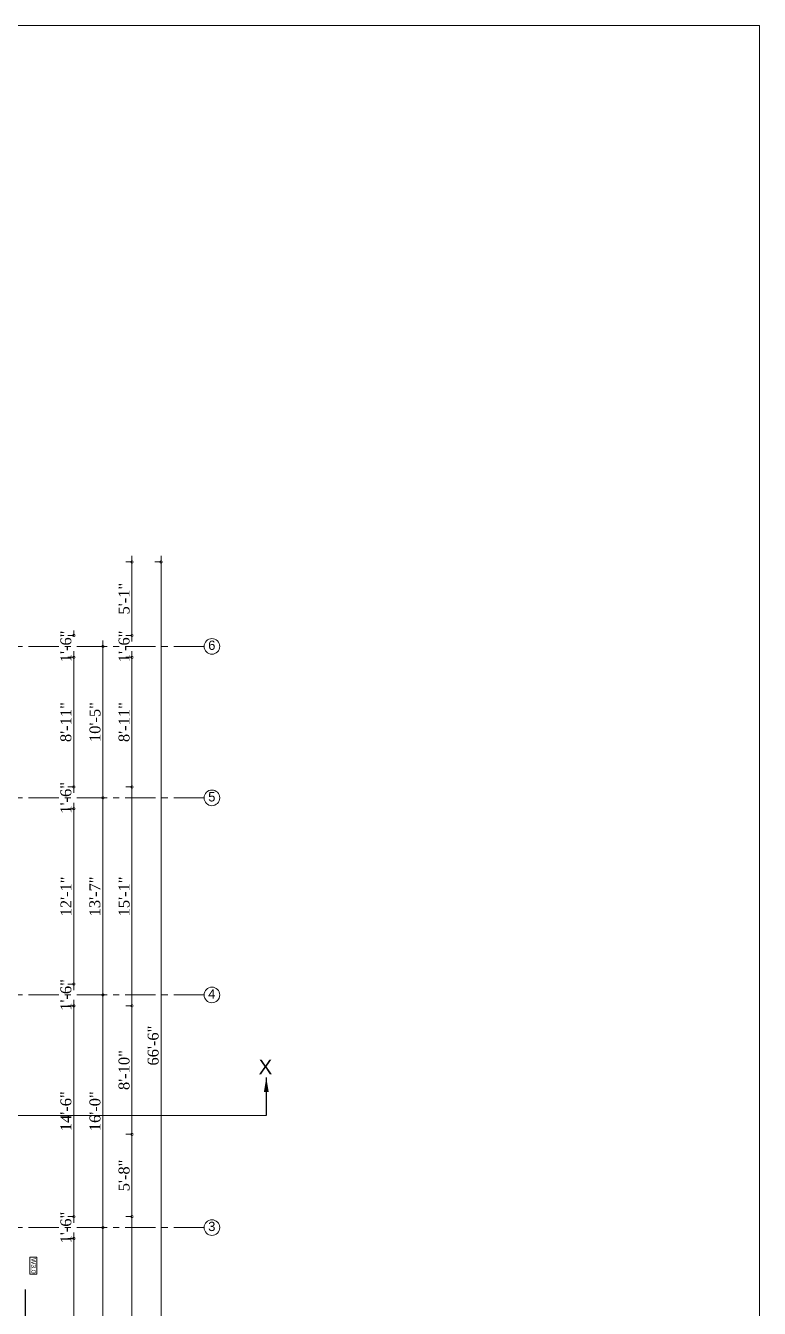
# Model space of a CAD drawing. Header units: inches. Extents: x 5223 to 201172, y -52570 to -12314.
# Drawn here: x 200566 to 201172, y -51948 to -50889 of the extents above; entities that cross this region are included whole.
import ezdxf

# ---------------------------------------------------------------- set-up
doc = ezdxf.new("R2010")
doc.units = ezdxf.units.IN
doc.header["$LTSCALE"] = 20
doc.header["$MEASUREMENT"] = 0
doc.header["$PDMODE"] = 98
doc.linetypes.add('CENTER', pattern=[2, 1.25, -0.25, 0.25, -0.25])
for name, color, linetype, lineweight in [('CL', 252, 'CENTER', 5), ('D-DIM', 5, 'Continuous', 13), ('Dim', 7, 'Continuous', 9), ('Dimention', 77, 'Continuous', 9), ('leader lines', 191, 'Continuous', 9), ('T-TEXT', 7, 'Continuous', 13), ('text', 247, 'Continuous', 13), ('Wall', 7, 'Continuous', 30)]:
    doc.layers.add(name, color=color, linetype=linetype, lineweight=lineweight)
doc.styles.add('ARIAL', font='romans.shx')
doc.styles.get("Standard").update_dxf_attribs({"font": 'ARIALN.TTF'})
doc.styles.add('Times', font='times.ttf')
doc.dimstyles.new('D100', dxfattribs={"dimtxt": 8, "dimasz": 9, "dimexe": 5, "dimexo": 5, "dimgap": 2, "dimtad": 1, "dimdec": 0, "dimzin": 3, "dimdsep": 46, "dimlunit": 4, "dimtxsty": 'Times', "dimblk": 'DOTSMALL', "dimcen": 0.09, "dimdle": 5, "dimaunit": 1, "dimadec": 3, "dimazin": 0, "dimtfac": 1, "dimtdec": 0, "dimtix": 1, "dimtofl": 0, "dimtmove": 1, "dimatfit": 0, "dimfxl": 1, "dimtolj": 1, "dimtzin": 0, "dimarcsym": 0})
doc.dimstyles.get("Standard").update_dxf_attribs({"dimtxt": 12, "dimasz": 9, "dimexe": 6, "dimexo": 12, "dimgap": 0.09, "dimtad": 0, "dimdec": 0, "dimzin": 0, "dimdsep": 46, "dimlunit": 4, "dimtxsty": 'Standard', "dimcen": 3, "dimadec": 0, "dimazin": 0, "dimtfac": 1, "dimtdec": 0, "dimtofl": 0, "dimtmove": 0, "dimatfit": 3, "dimfxl": 1, "dimtolj": 1, "dimtzin": 0, "dimarcsym": 0})

# ---------------------------------------------------------------- blocks, each defined once
blk = doc.blocks.new('_DotSmall')
at = {"layer": 'Dimention', "color": 0, "const_width": 0.5}
blk.add_lwpolyline([(-0.0625, 0, 1), (0.0625, 0, 1)], format="xyb", close=True, dxfattribs=at)
blk = doc.blocks.new('*D166')
at = {"layer": 'Defpoints', "color": 0, "transparency": 16777216}
for p in [(200606.1, -51392.3), (200606.1, -51410.3), (200606.1, -51410.3)]:
    blk.add_point(p, dxfattribs=at)
at = {"layer": 'Dim', "color": 0, "lineweight": 5, "transparency": 16777216}
for p, q in [((200606.1, -51392.3), (200606.1, -51388.3)), ((200606.1, -51392.3), (200601.1, -51392.3)), ((200606.1, -51410.3), (200601.1, -51410.3)), ((200606.1, -51410.3), (200606.1, -51414.3))]:
    blk.add_line(p, q, dxfattribs=at)
at = {"layer": 'Dim', "color": 0, "lineweight": 5, "transparency": 16777216, "xscale": 4, "yscale": 4, "zscale": 4}
for p, rotation in [((200606.1, -51392.3), 270), ((200606.1, -51410.3), 90)]:
    blk.add_blockref('_DotSmall', p, dxfattribs=dict(at, rotation=rotation))
at = {"layer": 'Dim', "color": 0, "transparency": 16777216, "insert": (200599.6, -51401.3), "char_height": 9, "attachment_point": 5, "rotation": 90, "style": 'Times'}
blk.add_mtext('\\A1;1\'-6"', dxfattribs=at)
blk = doc.blocks.new('*D167')
at = {"layer": 'Defpoints', "color": 0, "transparency": 16777216}
for p in [(200606.1, -51410.3), (200606.1, -51517.3), (200606.1, -51517.3)]:
    blk.add_point(p, dxfattribs=at)
at = {"layer": 'Dim', "color": 0, "lineweight": 5, "transparency": 16777216}
for p, q in [((200606.1, -51410.3), (200601.1, -51410.3)), ((200606.1, -51405.3), (200606.1, -51522.3)), ((200606.1, -51517.3), (200601.1, -51517.3))]:
    blk.add_line(p, q, dxfattribs=at)
at = {"layer": 'Dim', "color": 0, "lineweight": 5, "transparency": 16777216, "xscale": 4, "yscale": 4, "zscale": 4}
for p, rotation in [((200606.1, -51410.3), 90), ((200606.1, -51517.3), 270)]:
    blk.add_blockref('_DotSmall', p, dxfattribs=dict(at, rotation=rotation))
at = {"layer": 'Dim', "color": 0, "transparency": 16777216, "insert": (200599.6, -51463.8), "char_height": 9, "attachment_point": 5, "rotation": 90, "style": 'Times'}
blk.add_mtext('\\A1;8\'-11"', dxfattribs=at)
blk = doc.blocks.new('*D168')
at = {"layer": 'Defpoints', "color": 0, "transparency": 16777216}
for p in [(200606.1, -51517.3), (200606.1, -51535.3), (200606.1, -51535.3)]:
    blk.add_point(p, dxfattribs=at)
at = {"layer": 'Dim', "color": 0, "lineweight": 5, "transparency": 16777216}
for p, q in [((200606.1, -51517.3), (200601.1, -51517.3)), ((200606.1, -51517.3), (200606.1, -51513.3)), ((200606.1, -51535.3), (200601.1, -51535.3)), ((200606.1, -51535.3), (200606.1, -51539.3))]:
    blk.add_line(p, q, dxfattribs=at)
at = {"layer": 'Dim', "color": 0, "lineweight": 5, "transparency": 16777216, "xscale": 4, "yscale": 4, "zscale": 4}
for p, rotation in [((200606.1, -51517.3), 270), ((200606.1, -51535.3), 90)]:
    blk.add_blockref('_DotSmall', p, dxfattribs=dict(at, rotation=rotation))
at = {"layer": 'Dim', "color": 0, "transparency": 16777216, "insert": (200599.6, -51526.3), "char_height": 9, "attachment_point": 5, "rotation": 90, "style": 'Times'}
blk.add_mtext('\\A1;1\'-6"', dxfattribs=at)
blk = doc.blocks.new('*D169')
at = {"layer": 'Defpoints', "color": 0, "transparency": 16777216}
for p in [(200606.1, -51535.3), (200606.1, -51680), (200606.1, -51680)]:
    blk.add_point(p, dxfattribs=at)
at = {"layer": 'Dim', "color": 0, "lineweight": 5, "transparency": 16777216}
for p, q in [((200606.1, -51535.3), (200601.1, -51535.3)), ((200606.1, -51530.3), (200606.1, -51685)), ((200606.1, -51680), (200601.1, -51680))]:
    blk.add_line(p, q, dxfattribs=at)
at = {"layer": 'Dim', "color": 0, "lineweight": 5, "transparency": 16777216, "xscale": 4, "yscale": 4, "zscale": 4}
for p, rotation in [((200606.1, -51535.3), 90), ((200606.1, -51680), 270)]:
    blk.add_blockref('_DotSmall', p, dxfattribs=dict(at, rotation=rotation))
at = {"layer": 'Dim', "color": 0, "transparency": 16777216, "insert": (200599.6, -51607.7), "char_height": 9, "attachment_point": 5, "rotation": 90, "style": 'Times'}
blk.add_mtext('\\A1;12\'-1"', dxfattribs=at)
blk = doc.blocks.new('*D170')
at = {"layer": 'Defpoints', "color": 0, "transparency": 16777216}
for p in [(200606.1, -51680), (200606.1, -51698), (200606.1, -51698)]:
    blk.add_point(p, dxfattribs=at)
at = {"layer": 'Dim', "color": 0, "lineweight": 5, "transparency": 16777216}
for p, q in [((200606.1, -51680), (200606.1, -51676)), ((200606.1, -51680), (200601.1, -51680)), ((200606.1, -51698), (200601.1, -51698)), ((200606.1, -51698), (200606.1, -51702))]:
    blk.add_line(p, q, dxfattribs=at)
at = {"layer": 'Dim', "color": 0, "lineweight": 5, "transparency": 16777216, "xscale": 4, "yscale": 4, "zscale": 4}
for p, rotation in [((200606.1, -51680), 270), ((200606.1, -51698), 90)]:
    blk.add_blockref('_DotSmall', p, dxfattribs=dict(at, rotation=rotation))
at = {"layer": 'Dim', "color": 0, "transparency": 16777216, "insert": (200599.6, -51689), "char_height": 9, "attachment_point": 5, "rotation": 90, "style": 'Times'}
blk.add_mtext('\\A1;1\'-6"', dxfattribs=at)
blk = doc.blocks.new('*D171')
at = {"layer": 'Defpoints', "color": 0, "transparency": 16777216}
for p in [(200606.1, -51698), (200606.1, -51872), (200606.1, -51872)]:
    blk.add_point(p, dxfattribs=at)
at = {"layer": 'Dim', "color": 0, "lineweight": 5, "transparency": 16777216}
for p, q in [((200606.1, -51698), (200601.1, -51698)), ((200606.1, -51693), (200606.1, -51877)), ((200606.1, -51872), (200601.1, -51872))]:
    blk.add_line(p, q, dxfattribs=at)
at = {"layer": 'Dim', "color": 0, "lineweight": 5, "transparency": 16777216, "xscale": 4, "yscale": 4, "zscale": 4}
for p, rotation in [((200606.1, -51698), 90), ((200606.1, -51872), 270)]:
    blk.add_blockref('_DotSmall', p, dxfattribs=dict(at, rotation=rotation))
at = {"layer": 'Dim', "color": 0, "transparency": 16777216, "insert": (200599.6, -51785), "char_height": 9, "attachment_point": 5, "rotation": 90, "style": 'Times'}
blk.add_mtext('\\A1;14\'-6"', dxfattribs=at)
blk = doc.blocks.new('*D172')
at = {"layer": 'Defpoints', "color": 0, "transparency": 16777216}
for p in [(200606.1, -51872), (200606.1, -51890), (200606.1, -51890)]:
    blk.add_point(p, dxfattribs=at)
at = {"layer": 'Dim', "color": 0, "lineweight": 5, "transparency": 16777216}
for p, q in [((200606.1, -51872), (200601.1, -51872)), ((200606.1, -51872), (200606.1, -51868)), ((200606.1, -51890), (200601.1, -51890)), ((200606.1, -51890), (200606.1, -51894))]:
    blk.add_line(p, q, dxfattribs=at)
at = {"layer": 'Dim', "color": 0, "lineweight": 5, "transparency": 16777216, "xscale": 4, "yscale": 4, "zscale": 4}
for p, rotation in [((200606.1, -51872), 270), ((200606.1, -51890), 90)]:
    blk.add_blockref('_DotSmall', p, dxfattribs=dict(at, rotation=rotation))
at = {"layer": 'Dim', "color": 0, "transparency": 16777216, "insert": (200599.6, -51881), "char_height": 9, "attachment_point": 5, "rotation": 90, "style": 'Times'}
blk.add_mtext('\\A1;1\'-6"', dxfattribs=at)
blk = doc.blocks.new('*D173')
at = {"layer": 'Defpoints', "color": 0, "transparency": 16777216}
for p in [(200606.1, -51890), (200606.1, -52112), (200606.1, -52112)]:
    blk.add_point(p, dxfattribs=at)
at = {"layer": 'Dim', "color": 0, "lineweight": 5, "transparency": 16777216}
for p, q in [((200606.1, -51885), (200606.1, -52117)), ((200606.1, -51890), (200601.1, -51890)), ((200606.1, -52112), (200601.1, -52112))]:
    blk.add_line(p, q, dxfattribs=at)
at = {"layer": 'Dim', "color": 0, "lineweight": 5, "transparency": 16777216, "xscale": 4, "yscale": 4, "zscale": 4}
for p, rotation in [((200606.1, -51890), 90), ((200606.1, -52112), 270)]:
    blk.add_blockref('_DotSmall', p, dxfattribs=dict(at, rotation=rotation))
at = {"layer": 'Dim', "color": 0, "transparency": 16777216, "insert": (200599.6, -52001), "char_height": 9, "attachment_point": 5, "rotation": 90, "style": 'Times'}
blk.add_mtext('\\A1;18\'-6"', dxfattribs=at)
blk = doc.blocks.new('*D175')
at = {"layer": 'Defpoints', "color": 0, "transparency": 16777216}
for p in [(200630.1, -51881), (200630.1, -51881), (200630.1, -52121)]:
    blk.add_point(p, dxfattribs=at)
at = {"layer": 'Dim', "color": 0, "lineweight": 5, "transparency": 16777216}
for p, q in [((200630.1, -52126), (200630.1, -51876)), ((200630.1, -51881), (200625.1, -51881)), ((200630.1, -52121), (200625.1, -52121))]:
    blk.add_line(p, q, dxfattribs=at)
at = {"layer": 'Dim', "color": 0, "lineweight": 5, "transparency": 16777216, "xscale": 4, "yscale": 4, "zscale": 4}
for p, rotation in [((200630.1, -51881), 90), ((200630.1, -52121), 270)]:
    blk.add_blockref('_DotSmall', p, dxfattribs=dict(at, rotation=rotation))
at = {"layer": 'Dim', "color": 0, "transparency": 16777216, "insert": (200623.6, -52001), "char_height": 9, "attachment_point": 5, "rotation": 90, "style": 'Times'}
blk.add_mtext('\\A1;20\'-0"', dxfattribs=at)
blk = doc.blocks.new('*D176')
at = {"layer": 'Defpoints', "color": 0, "transparency": 16777216}
for p in [(200630.1, -51689), (200630.1, -51689), (200630.1, -51881)]:
    blk.add_point(p, dxfattribs=at)
at = {"layer": 'Dim', "color": 0, "lineweight": 5, "transparency": 16777216}
for p, q in [((200630.1, -51886), (200630.1, -51684)), ((200630.1, -51689), (200625.1, -51689)), ((200630.1, -51881), (200625.1, -51881))]:
    blk.add_line(p, q, dxfattribs=at)
at = {"layer": 'Dim', "color": 0, "lineweight": 5, "transparency": 16777216, "xscale": 4, "yscale": 4, "zscale": 4}
for p, rotation in [((200630.1, -51689), 90), ((200630.1, -51881), 270)]:
    blk.add_blockref('_DotSmall', p, dxfattribs=dict(at, rotation=rotation))
at = {"layer": 'Dim', "color": 0, "transparency": 16777216, "insert": (200623.6, -51785), "char_height": 9, "attachment_point": 5, "rotation": 90, "style": 'Times'}
blk.add_mtext('\\A1;16\'-0"', dxfattribs=at)
blk = doc.blocks.new('*D177')
at = {"layer": 'Defpoints', "color": 0, "transparency": 16777216}
for p in [(200630.1, -51401.3), (200630.1, -51526.3), (200630.1, -51526.3)]:
    blk.add_point(p, dxfattribs=at)
at = {"layer": 'Dim', "color": 0, "lineweight": 5, "transparency": 16777216}
for p, q in [((200630.1, -51401.3), (200625.1, -51401.3)), ((200630.1, -51396.3), (200630.1, -51531.3)), ((200630.1, -51526.3), (200625.1, -51526.3))]:
    blk.add_line(p, q, dxfattribs=at)
at = {"layer": 'Dim', "color": 0, "lineweight": 5, "transparency": 16777216, "xscale": 4, "yscale": 4, "zscale": 4}
for p, rotation in [((200630.1, -51401.3), 90), ((200630.1, -51526.3), 270)]:
    blk.add_blockref('_DotSmall', p, dxfattribs=dict(at, rotation=rotation))
at = {"layer": 'Dim', "color": 0, "transparency": 16777216, "insert": (200623.6, -51463.8), "char_height": 9, "attachment_point": 5, "rotation": 90, "style": 'Times'}
blk.add_mtext('\\A1;10\'-5"', dxfattribs=at)
blk = doc.blocks.new('*D178')
at = {"layer": 'Defpoints', "color": 0, "transparency": 16777216}
for p in [(200630.1, -51526.3), (200630.1, -51689), (200630.1, -51689)]:
    blk.add_point(p, dxfattribs=at)
at = {"layer": 'Dim', "color": 0, "lineweight": 5, "transparency": 16777216}
for p, q in [((200630.1, -51526.3), (200625.1, -51526.3)), ((200630.1, -51521.3), (200630.1, -51694)), ((200630.1, -51689), (200625.1, -51689))]:
    blk.add_line(p, q, dxfattribs=at)
at = {"layer": 'Dim', "color": 0, "lineweight": 5, "transparency": 16777216, "xscale": 4, "yscale": 4, "zscale": 4}
for p, rotation in [((200630.1, -51526.3), 90), ((200630.1, -51689), 270)]:
    blk.add_blockref('_DotSmall', p, dxfattribs=dict(at, rotation=rotation))
at = {"layer": 'Dim', "color": 0, "transparency": 16777216, "insert": (200623.5, -51607.7), "char_height": 9, "attachment_point": 5, "rotation": 90, "style": 'Times'}
blk.add_mtext('\\A1;13\'-7"', dxfattribs=at)
blk = doc.blocks.new('*D180')
at = {"layer": 'Defpoints', "color": 0, "transparency": 16777216}
for p in [(200654.1, -51872), (200654.1, -51872), (200654.1, -52130)]:
    blk.add_point(p, dxfattribs=at)
at = {"layer": 'Dim', "color": 0, "lineweight": 5, "transparency": 16777216}
for p, q in [((200654.1, -52135), (200654.1, -51867)), ((200654.1, -51872), (200649.1, -51872)), ((200654.1, -52130), (200649.1, -52130))]:
    blk.add_line(p, q, dxfattribs=at)
at = {"layer": 'Dim', "color": 0, "lineweight": 5, "transparency": 16777216, "xscale": 4, "yscale": 4, "zscale": 4}
for p, rotation in [((200654.1, -51872), 90), ((200654.1, -52130), 270)]:
    blk.add_blockref('_DotSmall', p, dxfattribs=dict(at, rotation=rotation))
at = {"layer": 'Dim', "color": 0, "transparency": 16777216, "insert": (200647.6, -52001), "char_height": 9, "attachment_point": 5, "rotation": 90, "style": 'Times'}
blk.add_mtext('\\A1;21\'-6"', dxfattribs=at)
blk = doc.blocks.new('*D181')
at = {"layer": 'Defpoints', "color": 0, "transparency": 16777216}
for p in [(200654.1, -51804), (200654.1, -51804), (200654.1, -51872)]:
    blk.add_point(p, dxfattribs=at)
at = {"layer": 'Dim', "color": 0, "lineweight": 5, "transparency": 16777216}
for p, q in [((200654.1, -51804), (200649.1, -51804)), ((200654.1, -51877), (200654.1, -51799)), ((200654.1, -51872), (200649.1, -51872))]:
    blk.add_line(p, q, dxfattribs=at)
at = {"layer": 'Dim', "color": 0, "lineweight": 5, "transparency": 16777216, "xscale": 4, "yscale": 4, "zscale": 4}
for p, rotation in [((200654.1, -51804), 90), ((200654.1, -51872), 270)]:
    blk.add_blockref('_DotSmall', p, dxfattribs=dict(at, rotation=rotation))
at = {"layer": 'Dim', "color": 0, "transparency": 16777216, "insert": (200647.6, -51838), "char_height": 9, "attachment_point": 5, "rotation": 90, "style": 'Times'}
blk.add_mtext('\\A1;5\'-8"', dxfattribs=at)
blk = doc.blocks.new('*D182')
at = {"layer": 'Defpoints', "color": 0, "transparency": 16777216}
for p in [(200654.1, -51698), (200654.1, -51698), (200654.1, -51804)]:
    blk.add_point(p, dxfattribs=at)
at = {"layer": 'Dim', "color": 0, "lineweight": 5, "transparency": 16777216}
for p, q in [((200654.1, -51698), (200649.1, -51698)), ((200654.1, -51809), (200654.1, -51693)), ((200654.1, -51804), (200649.1, -51804))]:
    blk.add_line(p, q, dxfattribs=at)
at = {"layer": 'Dim', "color": 0, "lineweight": 5, "transparency": 16777216, "xscale": 4, "yscale": 4, "zscale": 4}
for p, rotation in [((200654.1, -51698), 90), ((200654.1, -51804), 270)]:
    blk.add_blockref('_DotSmall', p, dxfattribs=dict(at, rotation=rotation))
at = {"layer": 'Dim', "color": 0, "transparency": 16777216, "insert": (200647.6, -51751), "char_height": 9, "attachment_point": 5, "rotation": 90, "style": 'Times'}
blk.add_mtext('\\A1;8\'-10"', dxfattribs=at)
blk = doc.blocks.new('*D183')
at = {"layer": 'Defpoints', "color": 0, "transparency": 16777216}
for p in [(200654.1, -51517.3), (200654.1, -51517.3), (200654.1, -51698)]:
    blk.add_point(p, dxfattribs=at)
at = {"layer": 'Dim', "color": 0, "lineweight": 5, "transparency": 16777216}
for p, q in [((200654.1, -51517.3), (200649.1, -51517.3)), ((200654.1, -51703), (200654.1, -51512.3)), ((200654.1, -51698), (200649.1, -51698))]:
    blk.add_line(p, q, dxfattribs=at)
at = {"layer": 'Dim', "color": 0, "lineweight": 5, "transparency": 16777216, "xscale": 4, "yscale": 4, "zscale": 4}
for p, rotation in [((200654.1, -51517.3), 90), ((200654.1, -51698), 270)]:
    blk.add_blockref('_DotSmall', p, dxfattribs=dict(at, rotation=rotation))
at = {"layer": 'Dim', "color": 0, "transparency": 16777216, "insert": (200647.6, -51607.7), "char_height": 9, "attachment_point": 5, "rotation": 90, "style": 'Times'}
blk.add_mtext('\\A1;15\'-1"', dxfattribs=at)
blk = doc.blocks.new('*D184')
at = {"layer": 'Defpoints', "color": 0, "transparency": 16777216}
for p in [(200654.1, -51410.3), (200654.1, -51410.3), (200654.1, -51517.3)]:
    blk.add_point(p, dxfattribs=at)
at = {"layer": 'Dim', "color": 0, "lineweight": 5, "transparency": 16777216}
for p, q in [((200654.1, -51410.3), (200649.1, -51410.3)), ((200654.1, -51522.3), (200654.1, -51405.3)), ((200654.1, -51517.3), (200649.1, -51517.3))]:
    blk.add_line(p, q, dxfattribs=at)
at = {"layer": 'Dim', "color": 0, "lineweight": 5, "transparency": 16777216, "xscale": 4, "yscale": 4, "zscale": 4}
for p, rotation in [((200654.1, -51410.3), 90), ((200654.1, -51517.3), 270)]:
    blk.add_blockref('_DotSmall', p, dxfattribs=dict(at, rotation=rotation))
at = {"layer": 'Dim', "color": 0, "transparency": 16777216, "insert": (200647.6, -51463.8), "char_height": 9, "attachment_point": 5, "rotation": 90, "style": 'Times'}
blk.add_mtext('\\A1;8\'-11"', dxfattribs=at)
blk = doc.blocks.new('*D185')
at = {"layer": 'Defpoints', "color": 0, "transparency": 16777216}
for p in [(200654.1, -51392.3), (200654.1, -51392.3), (200654.1, -51410.3)]:
    blk.add_point(p, dxfattribs=at)
at = {"layer": 'Dim', "color": 0, "lineweight": 5, "transparency": 16777216}
for p, q in [((200654.1, -51392.3), (200654.1, -51388.3)), ((200654.1, -51392.3), (200649.1, -51392.3)), ((200654.1, -51410.3), (200649.1, -51410.3)), ((200654.1, -51410.3), (200654.1, -51414.3))]:
    blk.add_line(p, q, dxfattribs=at)
at = {"layer": 'Dim', "color": 0, "lineweight": 5, "transparency": 16777216, "xscale": 4, "yscale": 4, "zscale": 4}
for p, rotation in [((200654.1, -51392.3), 270), ((200654.1, -51410.3), 90)]:
    blk.add_blockref('_DotSmall', p, dxfattribs=dict(at, rotation=rotation))
at = {"layer": 'Dim', "color": 0, "transparency": 16777216, "insert": (200647.6, -51401.3), "char_height": 9, "attachment_point": 5, "rotation": 90, "style": 'Times'}
blk.add_mtext('\\A1;1\'-6"', dxfattribs=at)
blk = doc.blocks.new('*D186')
at = {"layer": 'Defpoints', "color": 0, "transparency": 16777216}
for p in [(200654.1, -51331.6), (200654.1, -51331.6), (200654.1, -51392.3)]:
    blk.add_point(p, dxfattribs=at)
at = {"layer": 'Dim', "color": 0, "lineweight": 5, "transparency": 16777216}
for p, q in [((200654.1, -51397.3), (200654.1, -51326.6)), ((200654.1, -51331.6), (200649.1, -51331.6)), ((200654.1, -51392.3), (200649.1, -51392.3))]:
    blk.add_line(p, q, dxfattribs=at)
at = {"layer": 'Dim', "color": 0, "lineweight": 5, "transparency": 16777216, "xscale": 4, "yscale": 4, "zscale": 4}
for p, rotation in [((200654.1, -51331.6), 90), ((200654.1, -51392.3), 270)]:
    blk.add_blockref('_DotSmall', p, dxfattribs=dict(at, rotation=rotation))
at = {"layer": 'Dim', "color": 0, "transparency": 16777216, "insert": (200647.6, -51361.9), "char_height": 9, "attachment_point": 5, "rotation": 90, "style": 'Times'}
blk.add_mtext('\\A1;5\'-1"', dxfattribs=at)
blk = doc.blocks.new('*D187')
at = {"layer": 'Defpoints', "color": 0, "transparency": 16777216}
for p in [(200678.1, -51331.6), (200678.1, -52130), (200678.1, -52130)]:
    blk.add_point(p, dxfattribs=at)
at = {"layer": 'Dim', "color": 0, "lineweight": 5, "transparency": 16777216}
for p, q in [((200678.1, -51326.6), (200678.1, -52135)), ((200678.1, -51331.6), (200673.1, -51331.6)), ((200678.1, -52130), (200673.1, -52130))]:
    blk.add_line(p, q, dxfattribs=at)
at = {"layer": 'Dim', "color": 0, "lineweight": 5, "transparency": 16777216, "xscale": 4, "yscale": 4, "zscale": 4}
for p, rotation in [((200678.1, -51331.6), 90), ((200678.1, -52130), 270)]:
    blk.add_blockref('_DotSmall', p, dxfattribs=dict(at, rotation=rotation))
at = {"layer": 'Dim', "color": 0, "transparency": 16777216, "insert": (200671.6, -51730.8), "char_height": 9, "attachment_point": 5, "rotation": 90, "style": 'Times'}
blk.add_mtext('\\A1;66\'-6"', dxfattribs=at)

msp = doc.modelspace()

# ---------------------------------------------------------------- linework, layer by layer
at = {"layer": 'CL'}
for p, q in [((200713.6, -51401.3), (200200.3, -51401.3)), ((200713.6, -51526.3), (199441.4, -51526.3)), ((200713.6, -51689), (199441.4, -51689)), ((200713.6, -51881), (199441.4, -51881))]:
    msp.add_line(p, q, dxfattribs=at)
at = {"layer": 'D-DIM'}
msp.add_line((199413.7, -51788.6), (200765, -51788.6), dxfattribs=at)
at = {"layer": 'D-DIM', "color": 1}
msp.add_lwpolyline([(198582.1, -50888.9), (201172.1, -50888.9), (201172.1, -52549.3), (198582.1, -52549.3)], close=True, dxfattribs=at)
at = {"layer": 'leader lines'}
for centre in [(200720.1, -51401.3), (200720.1, -51526.3), (200720.1, -51689), (200720.1, -51881)]:
    msp.add_circle(centre, 6.46, dxfattribs=at)
at = {"layer": 'T-TEXT', "lineweight": 9}
msp.add_lwpolyline([(200569.7, -51919.5), (200569.7, -51905.4), (200575.6, -51905.4), (200575.6, -51919.5)], close=True, dxfattribs=at)
at = {"layer": 'Wall'}
msp.add_lwpolyline([(200566.3, -51982), (200566.3, -51932)], dxfattribs=at)

# ---------------------------------------------------------------- texts
at = {"layer": 'text', "attachment_point": 5, "rotation": 360}
for s, insert, char_height in [('{\\fArial Baltic|b0|i0|c0|p34;6}', (200720, -51400.4), 7.68), ('{\\fArial Baltic|b0|i0|c0|p34;5}', (200720, -51525.5), 7.68), ('{\\fArial Baltic|b0|i0|c0|p34;4}', (200720, -51688.1), 7.68), ('{\\fArial Baltic|b0|i0|c0|p34;X}', (200764.3, -51748.4), 12), ('{\\fArial Baltic|b0|i0|c0|p34;3}', (200720, -51880.1), 7.68)]:
    msp.add_mtext(s, dxfattribs=dict(at, insert=insert, char_height=char_height))
at = {"layer": 'text', "insert": (200574.9, -51912.6), "char_height": 4, "attachment_point": 2, "rotation": 270, "style": 'ARIAL'}
msp.add_mtext('{\\fCentury Gothic|b0|i0|c0|p34;W3.0}', dxfattribs=at)

# ---------------------------------------------------------------- dimensions: what is measured, and where the dimension line sits
at = {"layer": 'Dim'}
for base, p1, p2, picture, middle in [((200654.1, -51331.6), (200654.1, -51392.3), (200654.1, -51331.6), '*D186', (200647.6, -51361.9)), ((200678.1, -52130), (200678.1, -51331.6), (200678.1, -52130), '*D187', (200671.6, -51730.8)), ((200606.1, -51410.3), (200606.1, -51392.3), (200606.1, -51410.3), '*D166', (200599.6, -51401.3)), ((200654.1, -51392.3), (200654.1, -51410.3), (200654.1, -51392.3), '*D185', (200647.6, -51401.3)), ((200630.1, -51526.3), (200630.1, -51401.3), (200630.1, -51526.3), '*D177', (200623.6, -51463.8)), ((200606.1, -51517.3), (200606.1, -51410.3), (200606.1, -51517.3), '*D167', (200599.6, -51463.8)), ((200654.1, -51410.3), (200654.1, -51517.3), (200654.1, -51410.3), '*D184', (200647.6, -51463.8)), ((200606.1, -51535.3), (200606.1, -51517.3), (200606.1, -51535.3), '*D168', (200599.6, -51526.3)), ((200654.1, -51517.3), (200654.1, -51698), (200654.1, -51517.3), '*D183', (200647.6, -51607.7)), ((200630.1, -51689), (200630.1, -51526.3), (200630.1, -51689), '*D178', (200623.5, -51607.7)), ((200606.1, -51680), (200606.1, -51535.3), (200606.1, -51680), '*D169', (200599.6, -51607.7)), ((200606.1, -51698), (200606.1, -51680), (200606.1, -51698), '*D170', (200599.6, -51689)), ((200630.1, -51689), (200630.1, -51881), (200630.1, -51689), '*D176', (200623.6, -51785)), ((200606.1, -51872), (200606.1, -51698), (200606.1, -51872), '*D171', (200599.6, -51785)), ((200654.1, -51698), (200654.1, -51804), (200654.1, -51698), '*D182', (200647.6, -51751)), ((200654.1, -51804), (200654.1, -51872), (200654.1, -51804), '*D181', (200647.6, -51838)), ((200606.1, -51890), (200606.1, -51872), (200606.1, -51890), '*D172', (200599.6, -51881)), ((200654.1, -51872), (200654.1, -52130), (200654.1, -51872), '*D180', (200647.6, -52001)), ((200630.1, -51881), (200630.1, -52121), (200630.1, -51881), '*D175', (200623.6, -52001)), ((200606.1, -52112), (200606.1, -51890), (200606.1, -52112), '*D173', (200599.6, -52001))]:
    dim = msp.add_linear_dim(base=base, p1=p1, p2=p2, angle=90, dimstyle='D100', override={"dimtxt": 9, "dimasz": 4, "dimfxl": 3, "dimfxlon": 1, "dimlwd": 5, "dimlwe": 5}, dxfattribs=at)
    dim.commit()
    dim.dimension.update_dxf_attribs({"geometry": picture, "text_midpoint": middle})

# ---------------------------------------------------------------- leaders
at = {"layer": 'D-DIM'}
msp.add_leader([(200765, -51757.1), (200765, -51788.6)], dimstyle='Standard', override={"dimasz": 12, "dimgap": 0.09, "dimtad": 0, "dimfxl": 4, "dimfxlon": 1}, dxfattribs=at)

doc.saveas('drawing.dxf')
